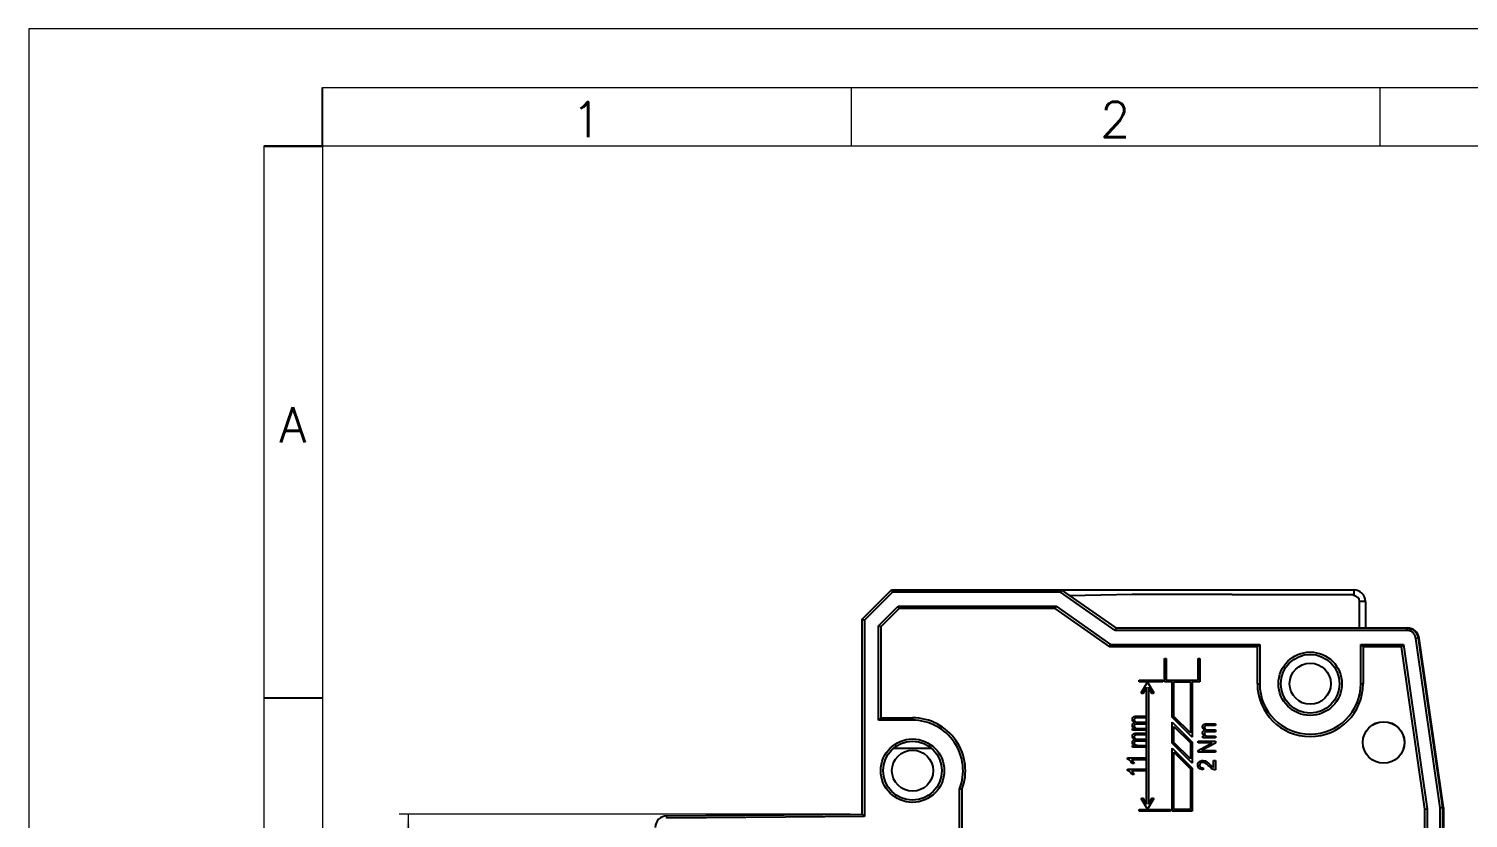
# Model space of a CAD drawing. Header units: millimetres. Extents: x 0 to 210, y 0 to 297.
# Drawn here: x 0 to 122.5, y 229.8 to 297 of the extents above; entities that cross this region are included whole.
import ezdxf

# ---------------------------------------------------------------- set-up
doc = ezdxf.new("R2010")
doc.units = ezdxf.units.MM
doc.layers.add('FORMATO', color=7, linetype='Continuous')
doc.styles.add('SLDTEXTSTYLE0', font='ROMANS')
doc.styles.add('SLDTEXTSTYLE1', font='TXT', dxfattribs={"width": 0.605})
doc.dimstyles.new('SLDDIMSTYLE0', dxfattribs={"dimtxt": 3.595646, "dimasz": 2.7, "dimexe": 0, "dimexo": 0.0625, "dimgap": 0.898912, "dimtad": 0, "dimrnd": 1e-09, "dimzin": 12, "dimdsep": 46, "dimtxsty": 'SLDTEXTSTYLE1', "dimsah": 1, "dimcen": 0.09, "dimadec": 0, "dimazin": 3, "dimtfac": 1, "dimtdec": 3, "dimtofl": 0, "dimtmove": 0, "dimatfit": 3, "dimfxl": 1, "dimfrac": 2, "dimtolj": 1, "dimtzin": 12, "dimarcsym": 0})

# ---------------------------------------------------------------- blocks, each defined once
blk = doc.blocks.new('_D_5')
at = {"color": 7, "linetype": 'Continuous', "lineweight": 18}
for p, q in [((69.93, 230.14), (31.54, 230.14)), ((32.29, 230.14), (32.29, 216.63)), ((27.02, 212.8), (27.02, 213.82)), ((27.02, 213.82), (32.62, 213.82)), ((32.62, 213.82), (32.62, 212.8)), ((27.02, 202.68), (27.02, 201.66)), ((32.62, 201.66), (32.62, 202.68)), ((27.02, 201.66), (32.62, 201.66)), ((32.29, 185.34), (32.29, 198.85)), ((69.93, 185.34), (31.54, 185.34))]:
    blk.add_line(p, q, dxfattribs=at)
for points in [[(32.29, 230.14), (31.94, 227.44), (32.64, 227.44)], [(32.29, 185.34), (32.64, 188.04), (31.94, 188.04)]]:
    blk.add_solid(points, dxfattribs=at)
at = {"color": 7, "linetype": 'Continuous', "lineweight": 18, "char_height": 3.704, "attachment_point": 1, "rotation": 90, "style": 'SLDTEXTSTYLE1'}
for s, insert in [('1,764', (27.85, 202.68)), ('44,8', (33.46, 203.8))]:
    blk.add_mtext(s, dxfattribs=dict(at, insert=insert))

msp = doc.modelspace()

# ---------------------------------------------------------------- linework, layer by layer
at = {"color": 7, "linetype": 'Continuous', "lineweight": 25}
for p, q in [((70.926, 246.739), (73.426, 249.239)), ((73.51, 249.036), (71.129, 246.655)), ((73.426, 249.239), (73.51, 249.036)), ((73.426, 249.239), (73.51, 249.239)), ((73.51, 249.239), (73.51, 249.036)), ((73.51, 249.239), (87.884, 249.239)), ((87.82, 249.036), (73.51, 249.036)), ((87.884, 249.239), (87.82, 249.036)), ((92.461, 245.786), (87.82, 249.036)), ((87.884, 249.239), (92.526, 245.989)), ((87.884, 249.239), (112.776, 249.239)), ((88.593, 248.743), (93.926, 248.863)), ((93.926, 248.863), (93.926, 248.846)), ((102.426, 248.846), (93.926, 248.846)), ((102.426, 248.839), (102.426, 248.846)), ((102.426, 248.839), (112.707, 248.839)), ((112.707, 248.839), (112.723, 248.739)), ((112.776, 248.739), (112.723, 248.739)), ((112.776, 249.239), (112.776, 248.739)), ((72.326, 246.159), (74.005, 247.839)), ((74.088, 247.639), (72.526, 246.076)), ((74.005, 247.839), (87.443, 247.839)), ((74.088, 247.639), (74.005, 247.839)), ((87.38, 247.639), (74.088, 247.639)), ((87.38, 247.639), (87.443, 247.839)), ((92.021, 244.389), (87.38, 247.639)), ((87.443, 247.839), (92.084, 244.589)), ((113.276, 245.989), (113.276, 248.239)), ((113.776, 248.239), (113.276, 248.239)), ((113.776, 248.239), (113.776, 245.989)), ((70.926, 246.739), (71.129, 246.655)), ((70.926, 230.139), (70.926, 246.739)), ((71.129, 246.655), (71.129, 229.937)), ((72.326, 238.139), (72.326, 246.159)), ((72.526, 246.076), (72.326, 246.159)), ((72.526, 246.076), (72.526, 238.339)), ((92.526, 245.989), (92.461, 245.786)), ((117.282, 245.786), (92.461, 245.786)), ((92.526, 245.989), (117.282, 245.989)), ((117.282, 245.989), (117.282, 245.786)), ((117.282, 245.989), (117.359, 245.989)), ((118.272, 245.132), (118.071, 245.103)), ((120.146, 230.669), (118.071, 245.103)), ((118.272, 245.132), (120.35, 230.684)), ((118.349, 245.132), (118.272, 245.132)), ((120.426, 230.689), (118.349, 245.132)), ((92.021, 244.389), (92.084, 244.589)), ((104.576, 244.389), (92.021, 244.389)), ((92.084, 244.589), (104.776, 244.589)), ((104.576, 244.389), (104.776, 244.589)), ((104.576, 241.239), (104.576, 244.389)), ((104.776, 244.589), (104.776, 241.239)), ((113.376, 244.589), (117.012, 244.589)), ((113.376, 241.239), (113.376, 244.589)), ((113.576, 244.389), (113.376, 244.589)), ((116.839, 244.389), (113.576, 244.389)), ((113.576, 244.389), (113.576, 241.239)), ((116.839, 244.389), (117.012, 244.589)), ((118.826, 230.575), (116.839, 244.389)), ((117.012, 244.589), (119.026, 230.589)), ((96.676, 241.389), (96.676, 243.389)), ((96.676, 243.389), (96.826, 243.389)), ((96.826, 243.389), (96.826, 241.539)), ((99.526, 241.539), (99.526, 243.389)), ((99.526, 243.389), (99.676, 243.389)), ((99.676, 243.389), (99.676, 241.389)), ((94.526, 241.389), (94.526, 241.539)), ((94.526, 241.539), (96.526, 241.539)), ((96.526, 241.389), (94.526, 241.389)), ((94.697, 240.464), (95.226, 241.379)), ((95.226, 241.379), (95.754, 240.464)), ((96.526, 241.539), (96.526, 241.389)), ((97.326, 241.389), (96.676, 241.389)), ((96.826, 241.539), (99.526, 241.539)), ((97.326, 238.389), (97.326, 241.389)), ((97.476, 241.389), (98.876, 241.389)), ((97.476, 238.451), (97.476, 241.389)), ((98.876, 241.389), (98.876, 237.051)), ((99.026, 241.389), (99.026, 236.689)), ((99.676, 241.389), (99.026, 241.389)), ((94.827, 240.389), (94.697, 240.464)), ((95.151, 240.949), (94.827, 240.389)), ((95.151, 230.979), (95.151, 240.949)), ((95.624, 240.389), (95.301, 240.949)), ((95.301, 240.949), (95.301, 230.979)), ((95.754, 240.464), (95.624, 240.389)), ((104.576, 241.239), (104.776, 241.239)), ((113.576, 241.239), (113.376, 241.239)), ((72.526, 238.339), (72.326, 238.139)), ((75.226, 238.139), (72.326, 238.139)), ((72.526, 238.339), (75.226, 238.339)), ((75.226, 238.339), (75.226, 238.139)), ((94.305, 238.487), (95.051, 238.487)), ((95.051, 237.805), (94.342, 237.805)), ((95.051, 238.331), (94.364, 238.331)), ((94.417, 237.961), (95.051, 237.961)), ((95.051, 238.487), (95.051, 238.331)), ((95.051, 237.961), (95.051, 237.805)), ((99.026, 236.689), (97.326, 238.389)), ((97.326, 236.189), (97.326, 237.965)), ((97.326, 237.965), (99.026, 236.265)), ((98.876, 237.051), (97.476, 238.451)), ((100.28, 237.837), (101.026, 237.837)), ((101.026, 237.837), (101.026, 237.681)), ((93.96, 237.416), (94.113, 237.416)), ((93.96, 237.279), (93.96, 237.416)), ((95.051, 237.279), (93.96, 237.279)), ((94.305, 237.045), (95.051, 237.045)), ((95.051, 236.89), (94.364, 236.89)), ((94.417, 236.519), (95.051, 236.519)), ((94.485, 237.435), (95.051, 237.435)), ((95.051, 237.435), (95.051, 237.279)), ((95.051, 237.045), (95.051, 236.89)), ((95.051, 236.519), (95.051, 236.364)), ((97.476, 237.603), (98.876, 236.203)), ((97.476, 236.251), (97.476, 237.603)), ((99.935, 236.629), (99.935, 236.766)), ((99.935, 236.766), (100.088, 236.766)), ((101.026, 236.629), (99.935, 236.629)), ((101.026, 237.155), (100.317, 237.155)), ((101.026, 237.681), (100.339, 237.681)), ((100.392, 237.311), (101.026, 237.311)), ((100.46, 236.785), (101.026, 236.785)), ((101.026, 237.311), (101.026, 237.155)), ((101.026, 236.785), (101.026, 236.629)), ((76.853, 235.737), (73.598, 235.737)), ((93.96, 235.974), (94.113, 235.974)), ((93.96, 235.838), (93.96, 235.974)), ((95.051, 235.838), (93.96, 235.838)), ((95.051, 236.364), (94.342, 236.364)), ((94.485, 235.993), (95.051, 235.993)), ((95.051, 235.993), (95.051, 235.838)), ((99.026, 234.489), (97.326, 236.189)), ((97.326, 230.389), (97.326, 235.765)), ((97.326, 235.765), (99.026, 234.065)), ((98.876, 234.851), (97.476, 236.251)), ((97.476, 230.539), (97.476, 235.403)), ((97.476, 235.403), (98.876, 234.003)), ((98.876, 236.203), (98.876, 234.851)), ((99.026, 236.265), (99.026, 234.489)), ((99.526, 236.201), (99.526, 236.357)), ((99.526, 236.357), (101.026, 236.357)), ((100.721, 236.201), (99.526, 236.201)), ((99.526, 235.568), (100.721, 236.201)), ((99.526, 235.402), (99.526, 235.568)), ((101.026, 235.402), (99.526, 235.402)), ((101.026, 236.19), (99.831, 235.558)), ((99.831, 235.558), (101.026, 235.558)), ((101.026, 236.357), (101.026, 236.19)), ((101.026, 235.558), (101.026, 235.402)), ((93.531, 234.821), (93.531, 234.922)), ((93.531, 234.922), (95.051, 234.922)), ((95.051, 234.766), (93.862, 234.766)), ((94.096, 234.454), (93.921, 234.454)), ((95.051, 234.922), (95.051, 234.766)), ((99.026, 234.065), (99.026, 230.389)), ((99.974, 234.078), (99.954, 233.922)), ((100.85, 234.701), (101.026, 234.701)), ((100.85, 234.116), (100.85, 234.701)), ((101.026, 234.701), (101.026, 233.902)), ((93.531, 233.866), (93.531, 233.967)), ((93.531, 233.967), (95.051, 233.967)), ((95.051, 233.812), (93.862, 233.812)), ((94.096, 233.5), (93.921, 233.5)), ((95.051, 233.967), (95.051, 233.812)), ((98.876, 234.003), (98.876, 230.539)), ((79.226, 228.839), (79.226, 232.261)), ((79.426, 232.224), (79.226, 232.261)), ((79.426, 232.224), (79.426, 228.639)), ((94.526, 230.389), (94.526, 230.539)), ((94.526, 230.539), (97.176, 230.539)), ((97.176, 230.389), (94.526, 230.389)), ((94.697, 231.464), (94.827, 231.539)), ((95.226, 230.549), (94.697, 231.464)), ((94.827, 231.539), (95.151, 230.979)), ((95.754, 231.464), (95.226, 230.549)), ((95.301, 230.979), (95.624, 231.539)), ((95.624, 231.539), (95.754, 231.464)), ((97.176, 230.539), (97.176, 230.389)), ((99.026, 230.389), (97.326, 230.389)), ((98.876, 230.539), (97.476, 230.539)), ((118.826, 230.575), (119.026, 230.589)), ((118.826, 225.289), (118.826, 230.575)), ((119.026, 230.589), (119.026, 225.089)), ((120.35, 230.684), (120.146, 230.669)), ((120.146, 224.765), (120.146, 230.669)), ((120.426, 230.689), (120.35, 230.684)), ((120.35, 230.684), (120.35, 224.765)), ((120.426, 230.689), (120.426, 224.689)), ((54.317, 229.994), (70.926, 230.139)), ((54.319, 229.791), (54.317, 229.994)), ((71.129, 229.937), (54.319, 229.791)), ((71.129, 229.937), (70.926, 230.139))]:
    msp.add_line(p, q, dxfattribs=at)
for centre, radius in [((109.076, 241.239), 2.7), ((109.076, 241.239), 2.5), ((109.076, 241.239), 1.75), ((115.326, 236.239), 1.77), ((115.326, 236.239), 1.766), ((75.226, 233.839), 2.7), ((75.226, 233.839), 2.5), ((75.226, 233.839), 1.75)]:
    msp.add_circle(centre, radius, dxfattribs=at)
for centre, radius, start, end in [((112.776, 248.239), 1, 0, 90), ((112.776, 248.239), 0.5, 0, 90), ((109.076, 241.239), 4.5, 180, 0), ((109.076, 241.239), 4.3, 180, 0), ((75.226, 233.839), 4.5, 338.96053, 90), ((75.226, 233.839), 4.3, 338.4711, 90), ((54.326, 228.994), 1, 90.5, 180)]:
    msp.add_arc(centre, radius, start, end, dxfattribs=at)
for major_axis, start_param, end_param in [((1, 0), 0.1428065, 1.5707963), ((-1, 0), 3.2843991, 4.712389)]:
    msp.add_ellipse((117.359, 244.989), major_axis=major_axis, ratio=0.9999611, start_param=start_param, end_param=end_param, dxfattribs=at)
for points, knots in [([(117.282, 245.989), (117.401, 245.977), (117.64, 245.952), (117.953, 245.757), (118.187, 245.476), (118.244, 245.244), (118.272, 245.132)], [0, 0, 0, 0, 0.2500047, 0.500008, 0.7581124, 1, 1, 1, 1]), ([(118.071, 245.103), (118.047, 245.195), (118.001, 245.38), (117.814, 245.603), (117.567, 245.756), (117.377, 245.776), (117.282, 245.786)], [0, 0, 0, 0, 0.2499956, 0.4999941, 0.7499959, 1, 1, 1, 1]), ([(93.94, 238.212), (93.943, 238.244), (93.947, 238.309), (93.999, 238.395), (94.116, 238.479), (94.227, 238.484), (94.305, 238.487)], [0, 0, 0, 0, 0.1871244, 0.3737774, 0.5604874, 1, 1, 1, 1]), ([(94.127, 237.937), (94.07, 237.974), (93.969, 238.042), (93.949, 238.16), (93.94, 238.212)], [0, 0, 0, 0, 0.5608218, 1, 1, 1, 1]), ([(93.94, 237.685), (93.943, 237.717), (93.947, 237.78), (94.005, 237.883), (94.081, 237.916), (94.127, 237.937)], [0, 0, 0, 0, 0.2813162, 0.5618947, 1, 1, 1, 1]), ([(94.364, 238.331), (94.304, 238.332), (94.23, 238.333), (94.151, 238.293), (94.12, 238.26), (94.1, 238.221), (94.097, 238.192), (94.096, 238.177)], [0, 0, 0, 0, 0.4996235, 0.6247926, 0.7499095, 0.8749548, 1, 1, 1, 1]), ([(94.096, 238.177), (94.097, 238.159), (94.1, 238.122), (94.13, 238.056), (94.231, 237.968), (94.343, 237.964), (94.417, 237.961)], [0, 0, 0, 0, 0.1256875, 0.2512656, 0.5006529, 1, 1, 1, 1]), ([(94.342, 237.805), (94.287, 237.804), (94.217, 237.803), (94.145, 237.762), (94.116, 237.732), (94.098, 237.694), (94.097, 237.667), (94.096, 237.653)], [0, 0, 0, 0, 0.498874, 0.6240773, 0.7494013, 0.8746676, 1, 1, 1, 1]), ([(99.915, 237.562), (99.918, 237.595), (99.922, 237.66), (99.974, 237.746), (100.091, 237.829), (100.202, 237.834), (100.28, 237.837)], [0, 0, 0, 0, 0.1871244, 0.3737774, 0.5604874, 1, 1, 1, 1]), ([(94.113, 237.416), (94.087, 237.432), (94.034, 237.466), (93.96, 237.555), (93.948, 237.636), (93.94, 237.685)], [0, 0, 0, 0, 0.2811253, 0.5620306, 1, 1, 1, 1]), ([(93.94, 236.77), (93.943, 236.803), (93.947, 236.868), (93.999, 236.954), (94.116, 237.037), (94.227, 237.042), (94.305, 237.045)], [0, 0, 0, 0, 0.1871244, 0.3737774, 0.5604874, 1, 1, 1, 1]), ([(94.127, 236.495), (94.07, 236.533), (93.969, 236.6), (93.949, 236.718), (93.94, 236.77)], [0, 0, 0, 0, 0.5608218, 1, 1, 1, 1]), ([(93.94, 236.244), (93.943, 236.275), (93.947, 236.338), (94.005, 236.441), (94.081, 236.475), (94.127, 236.495)], [0, 0, 0, 0, 0.28131622, 0.5618947, 1, 1, 1, 1]), ([(94.096, 237.653), (94.098, 237.632), (94.101, 237.59), (94.132, 237.533), (94.178, 237.49), (94.294, 237.438), (94.4, 237.436), (94.485, 237.435)], [0, 0, 0, 0, 0.1250051, 0.2499063, 0.3750226, 0.5001931, 1, 1, 1, 1]), ([(94.364, 236.89), (94.304, 236.89), (94.23, 236.892), (94.151, 236.851), (94.12, 236.819), (94.1, 236.779), (94.097, 236.75), (94.096, 236.736)], [0, 0, 0, 0, 0.4996235, 0.6247926, 0.7499095, 0.8749548, 1, 1, 1, 1]), ([(94.096, 236.736), (94.097, 236.717), (94.1, 236.681), (94.13, 236.614), (94.231, 236.527), (94.343, 236.522), (94.417, 236.519)], [0, 0, 0, 0, 0.1256875, 0.2512656, 0.5006529, 1, 1, 1, 1]), ([(100.102, 237.287), (100.045, 237.325), (99.944, 237.392), (99.924, 237.51), (99.915, 237.562)], [0, 0, 0, 0, 0.5608218, 1, 1, 1, 1]), ([(99.915, 237.036), (99.918, 237.067), (99.922, 237.13), (99.98, 237.233), (100.056, 237.266), (100.102, 237.287)], [0, 0, 0, 0, 0.28131622, 0.5618947, 1, 1, 1, 1]), ([(100.088, 236.766), (100.062, 236.783), (100.009, 236.816), (99.935, 236.905), (99.923, 236.986), (99.915, 237.036)], [0, 0, 0, 0, 0.2811253, 0.5620306, 1, 1, 1, 1]), ([(100.339, 237.681), (100.279, 237.682), (100.205, 237.683), (100.126, 237.643), (100.095, 237.611), (100.075, 237.571), (100.072, 237.542), (100.071, 237.527)], [0, 0, 0, 0, 0.4996235, 0.6247926, 0.7499095, 0.8749548, 1, 1, 1, 1]), ([(100.071, 237.527), (100.072, 237.509), (100.075, 237.473), (100.105, 237.406), (100.206, 237.319), (100.318, 237.314), (100.392, 237.311)], [0, 0, 0, 0, 0.1256875, 0.2512656, 0.5006529, 1, 1, 1, 1]), ([(100.317, 237.155), (100.262, 237.154), (100.192, 237.153), (100.12, 237.113), (100.091, 237.082), (100.073, 237.044), (100.072, 237.017), (100.071, 237.003)], [0, 0, 0, 0, 0.498874, 0.6240773, 0.7494013, 0.8746676, 1, 1, 1, 1]), ([(100.071, 237.003), (100.073, 236.982), (100.076, 236.94), (100.107, 236.884), (100.153, 236.841), (100.269, 236.788), (100.375, 236.786), (100.46, 236.785)], [0, 0, 0, 0, 0.1250051, 0.2499063, 0.3750226, 0.5001931, 1, 1, 1, 1]), ([(94.113, 235.974), (94.087, 235.991), (94.034, 236.024), (93.96, 236.113), (93.948, 236.194), (93.94, 236.244)], [0, 0, 0, 0, 0.28112527, 0.56203062, 1, 1, 1, 1]), ([(94.342, 236.364), (94.287, 236.362), (94.217, 236.361), (94.145, 236.321), (94.116, 236.29), (94.098, 236.253), (94.097, 236.225), (94.096, 236.211)], [0, 0, 0, 0, 0.49887402, 0.62407728, 0.74940131, 0.87466759, 1, 1, 1, 1]), ([(94.096, 236.211), (94.098, 236.19), (94.101, 236.148), (94.132, 236.092), (94.178, 236.049), (94.294, 235.996), (94.4, 235.995), (94.485, 235.993)], [0, 0, 0, 0, 0.1250051, 0.2499063, 0.3750226, 0.5001931, 1, 1, 1, 1]), ([(93.921, 234.454), (93.863, 234.54), (93.76, 234.692), (93.601, 234.782), (93.531, 234.821)], [0, 0, 0, 0, 0.5602037, 1, 1, 1, 1]), ([(93.862, 234.766), (93.914, 234.714), (94.006, 234.621), (94.069, 234.505), (94.096, 234.454)], [0, 0, 0, 0, 0.5597552, 1, 1, 1, 1]), ([(99.506, 234.321), (99.512, 234.381), (99.522, 234.502), (99.647, 234.625), (99.786, 234.69), (99.88, 234.697), (99.926, 234.701)], [0, 0, 0, 0, 0.2796935, 0.5582605, 0.779102, 1, 1, 1, 1]), ([(99.954, 233.922), (99.892, 233.929), (99.767, 233.944), (99.61, 234.033), (99.518, 234.173), (99.51, 234.271), (99.506, 234.321)], [0, 0, 0, 0, 0.28092, 0.5601055, 0.7797736, 1, 1, 1, 1]), ([(99.923, 234.545), (99.887, 234.542), (99.814, 234.537), (99.727, 234.479), (99.671, 234.401), (99.665, 234.344), (99.662, 234.315)], [0, 0, 0, 0, 0.2804253, 0.5599428, 0.7799288, 1, 1, 1, 1]), ([(99.662, 234.315), (99.664, 234.288), (99.669, 234.233), (99.717, 234.162), (99.813, 234.089), (99.908, 234.082), (99.974, 234.078)], [0, 0, 0, 0, 0.1869992, 0.3738594, 0.5610311, 1, 1, 1, 1]), ([(100.469, 234.21), (100.381, 234.295), (100.258, 234.413), (100.067, 234.525), (99.971, 234.538), (99.923, 234.545)], [0, 0, 0, 0, 0.5606052, 0.780638, 1, 1, 1, 1]), ([(99.926, 234.701), (99.996, 234.693), (100.135, 234.678), (100.347, 234.54), (100.478, 234.421), (100.559, 234.348)], [0, 0, 0, 0, 0.279141, 0.5590777, 1, 1, 1, 1]), ([(101.026, 233.902), (100.965, 233.91), (100.844, 233.926), (100.653, 234.039), (100.539, 234.145), (100.469, 234.21)], [0, 0, 0, 0, 0.2789983, 0.5591533, 1, 1, 1, 1]), ([(100.559, 234.348), (100.59, 234.319), (100.641, 234.272), (100.713, 234.207), (100.777, 234.155), (100.826, 234.129), (100.85, 234.116)], [0, 0, 0, 0, 0.3400533, 0.5600752, 0.7800781, 1, 1, 1, 1]), ([(93.921, 233.5), (93.863, 233.585), (93.76, 233.737), (93.601, 233.827), (93.531, 233.866)], [0, 0, 0, 0, 0.5602037, 1, 1, 1, 1]), ([(93.862, 233.812), (93.914, 233.759), (94.006, 233.666), (94.069, 233.551), (94.096, 233.5)], [0, 0, 0, 0, 0.5597552, 1, 1, 1, 1])]:
    msp.add_open_spline(points, degree=3, knots=knots, dxfattribs=at)
at = {"layer": 'FORMATO', "lineweight": 18}
for p, q in [((0, 297), (0, 0)), ((210, 297), (0, 297)), ((25, 292), (205, 292)), ((70, 292), (70, 287)), ((115, 292), (115, 287)), ((20, 287), (20, 5)), ((25, 287), (25, 5)), ((205, 287), (25, 287))]:
    msp.add_line(p, q, dxfattribs=at)
at = {"layer": 'FORMATO'}
for p, q in [((25, 287), (25, 292)), ((25, 287), (20, 287)), ((20, 287), (25, 287)), ((25, 240), (20, 240))]:
    msp.add_line(p, q, dxfattribs=at)

# ---------------------------------------------------------------- texts
at = {"layer": 'FORMATO', "char_height": 3, "attachment_point": 2, "style": 'SLDTEXTSTYLE0'}
for s, insert in [('1', (47.477, 290.776)), ('2', (92.477, 290.776)), ('A', (22.482, 264.776))]:
    msp.add_mtext(s, dxfattribs=dict(at, insert=insert))

# ---------------------------------------------------------------- dimensions: what is measured, and where the dimension line sits
at = {"color": 7, "linetype": 'Continuous', "lineweight": 18}
dim = msp.add_linear_dim(base=(32.292, 185.339), p1=(70.926, 230.139), p2=(70.926, 185.339), angle=90, dimstyle='SLDDIMSTYLE0', dxfattribs=at)
dim.commit()
dim.dimension.update_dxf_attribs({"geometry": '_D_5', "text_midpoint": (32.292, 207.739), "dimtype": 160})

doc.saveas('drawing.dxf')
